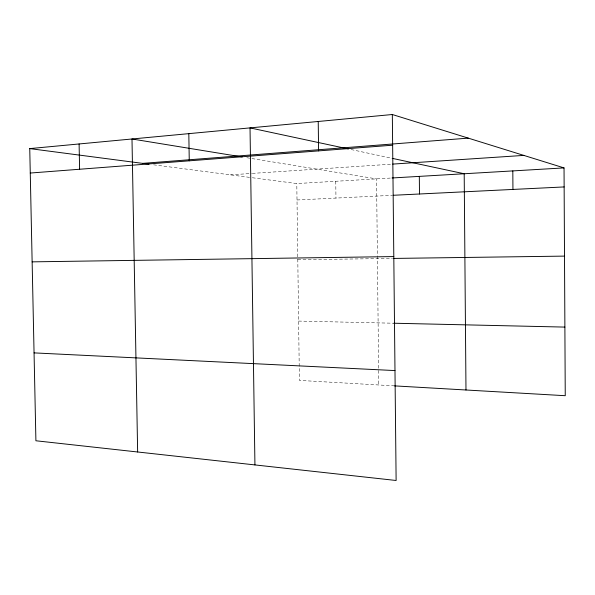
<?xml version="1.0" encoding="UTF-8"?>
<svg xmlns="http://www.w3.org/2000/svg" width="595" height="595" viewBox="0 0 595 595"><rect width="100%" height="100%" fill="white"/><g stroke="black" fill="none" stroke-linecap="round" stroke-linejoin="round"><path stroke-width="0.45" stroke-dasharray="2.98 2.23" d="M230.347 174.856L251.388 173.465M252.302 173.398L391.83 164.153M252.377 177.741L296.793 183.558L391.116 178.031M297.009 199.98L392.202 195.331M297.798 259.732L392.269 258.453M298.608 321.077L393.868 323.226M394.515 385.88L299.397 380.406L296.793 183.558M153.577 164.808L251.462 177.622M246.813 157.72L376.553 178.887L378.792 384.972M351.095 149.531L391.874 158.263M335.759 181.274L335.959 198.076"/><path stroke-width="0.89" d="M392.328 114.515L396.121 480.485L35.908 440.769L29.75 148.601L392.328 114.515L564.038 167.909L565.25 395.705L394.515 385.88M142.644 163.372L468.287 138.129M30.263 173.041L392.648 145.195M392.745 164.094L523.831 155.399M392.023 177.979L564.038 167.909M393.109 195.286L564.142 186.934M32.137 261.859L393.801 256.579M393.191 258.438L564.506 256.11M393.868 323.226L564.886 327.094M34.056 352.887L394.983 370.573M29.75 148.601L149.018 164.213M242.247 156.976L131.993 138.985L137.646 451.984M348.447 148.966L250.026 127.888L254.935 464.918M392.752 158.456L464.197 173.755L465.982 389.993M79.105 143.96L79.604 169.248M188.816 133.644L189.262 160.821M318.228 121.477L318.6 150.885M419.319 176.38L419.49 194M512.816 170.906L512.942 189.433"/></g></svg>
